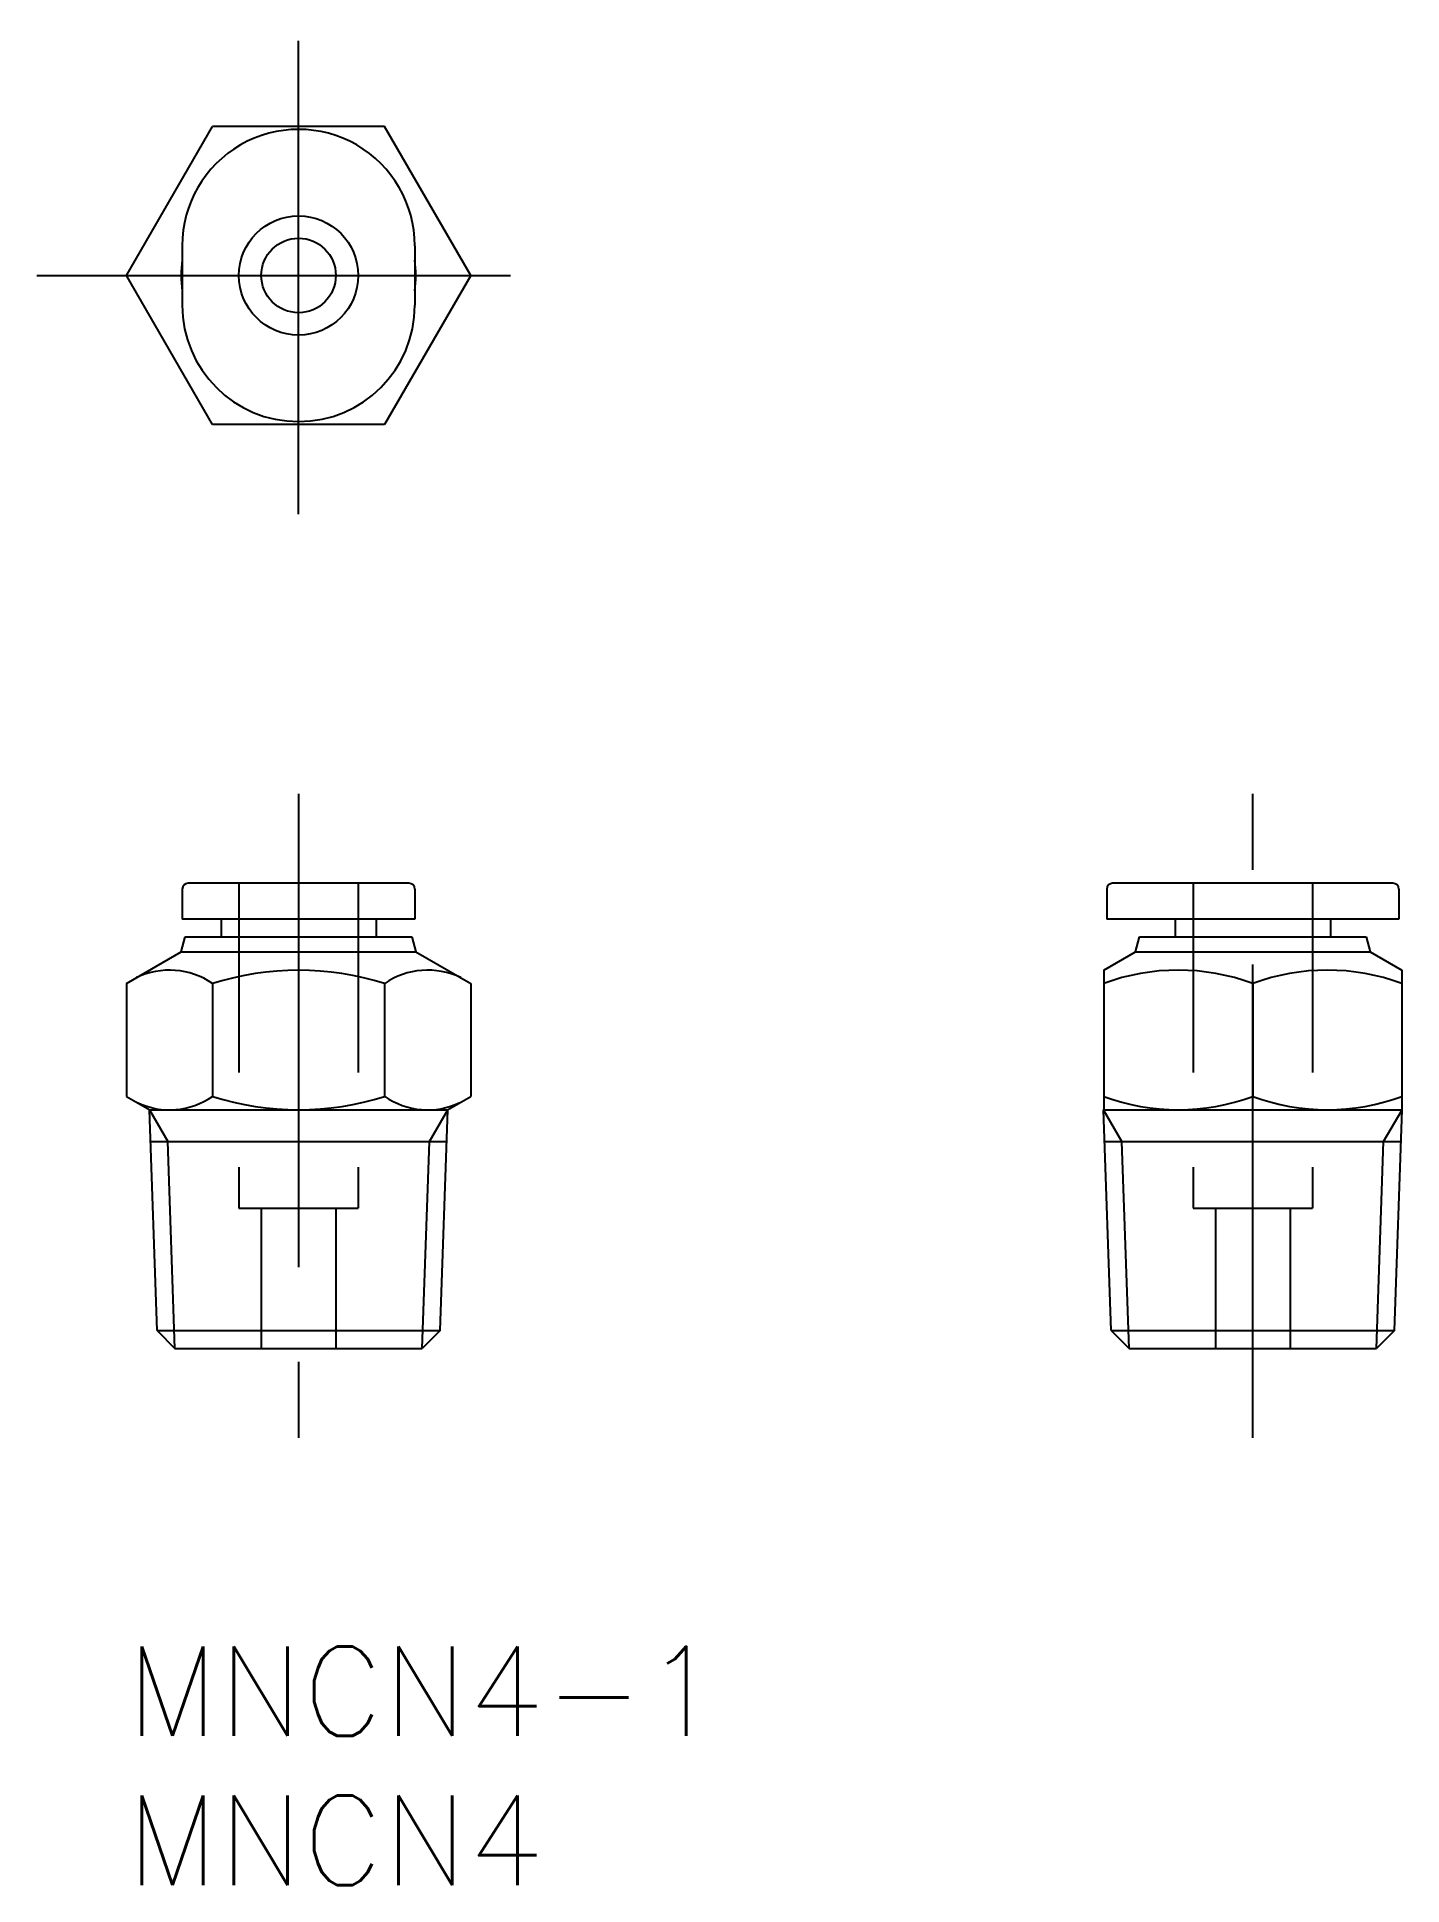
# Model space of a CAD drawing. Extents: x -3 to 42.8, y -8 to 54.
import ezdxf

# ---------------------------------------------------------------- set-up
doc = ezdxf.new("R2010")
doc.units = 0
doc.header["$LTSCALE"] = 0.5
doc.linetypes.add('CENTER', pattern=[50.8, 31.75, -6.35, 6.35, -6.35])
doc.linetypes.add('DASHED', pattern=[19.05, 12.7, -6.35])
for name, color, linetype in [('MSM_CENTER', 1, 'CENTER'), ('MSM_CONTINUOUS', 7, 'CONTINUOUS'), ('MSM_DASHED', 4, 'DASHED'), ('MSM_NARROW', 5, 'CONTINUOUS'), ('MSM_PART_NUMBER', 7, 'CONTINUOUS')]:
    doc.layers.add(name, color=color, linetype=linetype)
doc.styles.get("Standard").update_dxf_attribs({"font": 'txt.shx', "height": 3, "bigfont": 'bigfont.shx'})

# ---------------------------------------------------------------- blocks, each defined once
blk = doc.blocks.new('*U5')
at = {"layer": 'MSM_PART_NUMBER'}
blk.add_text('MNCN4-1', height=3, dxfattribs=at).set_placement((0, -3))
blk = doc.blocks.new('*U6')
at = {"layer": 'MSM_PART_NUMBER'}
blk.add_text('MNCN4', height=3, dxfattribs=at).set_placement((0, -8))

msp = doc.modelspace()

# ---------------------------------------------------------------- linework, layer by layer
at = {"layer": 'MSM_CENTER'}
for p, q in [((5.773, 37.984), (5.773, 53.984)), ((-3, 45.984), (14.547, 45.984)), ((5.773, 28.6), (5.773, 7)), ((37.773, 7), (37.773, 28.6))]:
    msp.add_line(p, q, dxfattribs=at)
at = {"layer": 'MSM_CONTINUOUS'}
for p, q in [((0, 45.984), (2.887, 50.984)), ((8.66, 50.984), (2.887, 50.984)), ((11.547, 45.984), (8.66, 50.984)), ((1.874, 46.984), (1.874, 44.984)), ((9.674, 46.984), (9.674, 44.984)), ((2.887, 40.984), (0, 45.984)), ((11.547, 45.984), (8.66, 40.984)), ((8.66, 40.984), (2.887, 40.984)), ((9.473, 25.6), (2.074, 25.6)), ((42.473, 25.6), (33.074, 25.6)), ((1.874, 25.4), (1.874, 24.4)), ((9.674, 25.4), (9.674, 24.4)), ((32.874, 25.4), (32.874, 24.4)), ((42.674, 25.4), (42.674, 24.4)), ((9.674, 24.4), (1.874, 24.4)), ((3.174, 24.4), (3.174, 23.8)), ((8.374, 24.4), (8.374, 23.8)), ((42.674, 24.4), (32.874, 24.4)), ((35.174, 24.4), (35.174, 23.8)), ((40.374, 24.4), (40.374, 23.8)), ((1.84, 23.3), (1.973, 23.8)), ((1.973, 23.8), (9.574, 23.8)), ((9.574, 23.8), (9.707, 23.3)), ((33.84, 23.3), (33.973, 23.8)), ((33.973, 23.8), (41.573, 23.8)), ((41.573, 23.8), (41.707, 23.3)), ((0, 22.238), (1.84, 23.3)), ((1.84, 23.3), (9.707, 23.3)), ((9.707, 23.3), (11.547, 22.238)), ((32.773, 22.685), (33.84, 23.3)), ((33.84, 23.3), (41.707, 23.3)), ((41.707, 23.3), (42.773, 22.685)), ((32.773, 22.685), (32.773, 18.006)), ((42.773, 22.685), (42.773, 18.006)), ((0, 22.238), (0, 18.452)), ((2.887, 22.238), (2.887, 18.452)), ((8.66, 22.238), (8.66, 18.452)), ((11.547, 22.238), (11.547, 18.452)), ((37.773, 22.238), (37.773, 18.452)), ((0, 18.452), (0.784, 18)), ((1.027, 10.602), (0.769, 18)), ((0.769, 18), (10.778, 18)), ((10.52, 10.602), (10.778, 18)), ((10.763, 18), (11.547, 18.452)), ((33.027, 10.602), (32.769, 18)), ((32.769, 18), (42.778, 18)), ((32.773, 18.006), (32.784, 18)), ((42.52, 10.602), (42.778, 18)), ((42.763, 18), (42.773, 18.006)), ((0.806, 16.936), (10.741, 16.936)), ((32.806, 16.936), (42.741, 16.936)), ((1.027, 10.602), (1.629, 10)), ((1.027, 10.602), (10.52, 10.602)), ((10.52, 10.602), (9.918, 10)), ((33.027, 10.602), (33.629, 10)), ((33.027, 10.602), (42.52, 10.602)), ((42.52, 10.602), (41.918, 10)), ((1.629, 10), (9.918, 10)), ((33.629, 10), (41.918, 10))]:
    msp.add_line(p, q, dxfattribs=at)
for radius in [2, 1.25]:
    msp.add_circle((5.773, 45.984), radius, dxfattribs=at)
for centre, radius, start, end in [((5.773, 46.984), 3.9, 0, 180.00001), ((5.773, 45.984), 3.934, 172.4645, 187.53549), ((5.773, 45.984), 3.934, 352.4645, 7.5355), ((5.773, 44.984), 3.9, 180.00001, 0), ((2.074, 25.4), 0.2, 90, 180), ((9.473, 25.4), 0.2, 0, 90), ((33.074, 25.4), 0.2, 90, 180), ((42.473, 25.4), 0.2, 0, 90), ((1.443, 20.129), 2.556, 55.61575, 115.61592), ((5.773, 13.131), 9.553, 72.41204, 107.58796), ((10.104, 20.129), 2.556, 64.38373, 124.38425), ((35.273, 15.464), 7.221, 69.74382, 110.25616), ((40.273, 15.464), 7.221, 69.74385, 110.25615), ((1.443, 20.129), 2.556, 124.38407, 124.38425), ((10.104, 20.129), 2.556, 55.61575, 55.61627), ((1.443, 20.529), 2.529, 244.805, 304.80483), ((5.773, 27.436), 9.436, 252.1868, 287.8132), ((10.104, 20.529), 2.529, 235.19518, 295.19519), ((35.273, 25.134), 7.134, 249.48584, 290.51416), ((40.273, 25.134), 7.134, 249.4858, 290.5142)]:
    msp.add_arc(centre, radius, start, end, dxfattribs=at)
at = {"layer": 'MSM_DASHED'}
for p, q in [((3.773, 25.6), (3.773, 14.7)), ((7.773, 25.6), (7.773, 14.7)), ((35.773, 25.6), (35.773, 14.7)), ((39.773, 25.6), (39.773, 14.7)), ((3.773, 14.7), (7.773, 14.7)), ((4.523, 14.7), (4.523, 10)), ((7.023, 14.7), (7.023, 10)), ((35.773, 14.7), (39.773, 14.7)), ((36.523, 14.7), (36.523, 10)), ((39.023, 14.7), (39.023, 10))]:
    msp.add_line(p, q, dxfattribs=at)
at = {"layer": 'MSM_NARROW'}
for p, q in [((0.769, 18), (1.387, 16.936)), ((10.16, 16.936), (10.778, 18)), ((33.387, 16.936), (32.769, 18)), ((42.16, 16.936), (42.778, 18)), ((1.629, 10), (1.387, 16.936)), ((9.918, 10), (10.16, 16.936)), ((33.629, 10), (33.387, 16.936)), ((41.918, 10), (42.16, 16.936))]:
    msp.add_line(p, q, dxfattribs=at)

# ---------------------------------------------------------------- block references
at = {"layer": 'MSM_CONTINUOUS'}
for name in ['*U5', '*U6']:
    msp.add_blockref(name, (0, 0), dxfattribs=at)

doc.saveas('drawing.dxf')
